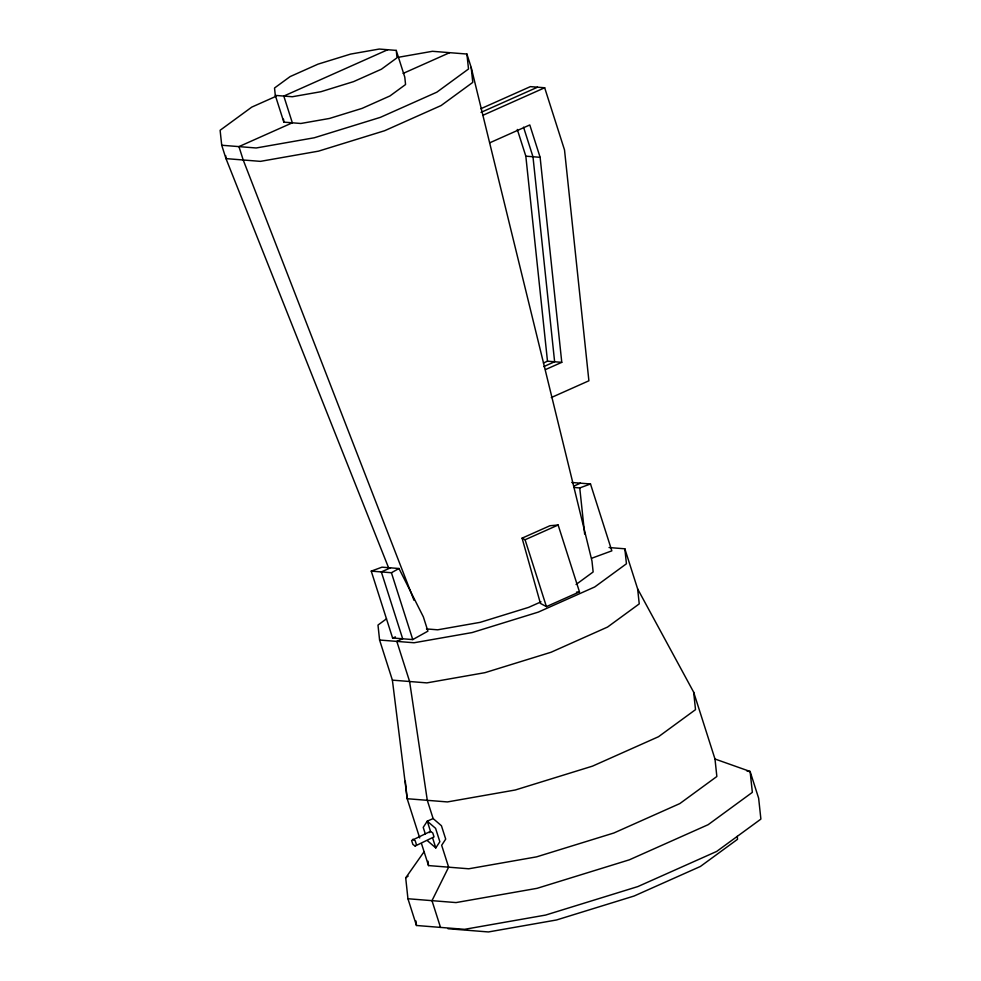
<?xml version="1.0" encoding="UTF-8"?>
<svg xmlns="http://www.w3.org/2000/svg" width="981" height="981" viewBox="0 0 981 981"><rect width="100%" height="100%" fill="white"/><g stroke="black" fill="none" stroke-linecap="round" stroke-linejoin="round"><path stroke-width="1.47" d="M427.483 840.742L435.797 847.915L439.856 841.723L435.589 828.344L427.262 821.171L423.216 827.363L425.349 834.046M609.042 547.545L624.836 548.796L637.638 588.919L693.653 692.157L714.99 759.012L750.109 771.471L758.644 798.215L760.888 819.098L716.682 851.434L637.883 886.566L545.595 915.077L464.553 929.326L416.471 925.488L407.937 898.743L405.705 877.86L424.025 851.815M429.188 832.648L430.512 831.348L411.615 840.484L412.878 844.433L415.135 846.027L434.031 836.891L432.768 832.943L430.512 831.348L427.262 821.171L433.124 818.559L441.438 825.744L445.705 839.111L441.658 845.303L448.636 867.179L431.983 900.668L440.518 927.413M415.135 846.027L416.459 844.715L415.196 840.766L412.952 839.184M386.514 618.815L377.979 625.056L379.586 640.029L392.388 680.14L407.176 798.718L419.696 837.958M576.068 584.48L593.149 571.972L591.972 561.022L471.174 67.407L466.907 54.041L432.449 51.294L398.2 57.315M405.705 877.86L408.157 876.07M371.247 571.126L391.419 572.732L398.997 568.514L423.363 616.89L427.912 631.163L412.756 639.587L392.584 637.981L371.247 571.126L382.001 567.165L398.997 568.514M275.992 96.322L251.786 107.101L220.112 130.277L221.718 145.249L225.986 158.615L388.709 568.085M387.753 49.724L283.803 96.064L292.338 122.809L238.947 146.61L243.214 159.989L414.007 600.311M403.13 73.416L449.678 52.667M480.788 108.744L530.39 86.622L544.676 87.763L564.516 149.946L588.894 380.787L551.31 397.538M481.046 112.374L537.527 87.199M482.677 115.402L544.676 87.763M489.678 142.834L529.789 124.955L540.126 157.316L561.77 362.332L545.534 369.567M543.425 363.007L547.484 361.192L561.77 362.332M543.805 366.587L554.621 361.768L532.977 156.752L523.547 127.199M390.499 567.84L381.339 571.923L402.676 638.79L396.815 641.39L409.617 681.513L427.299 800.324L433.124 818.559M573.86 486.098L580.409 483.179M522.088 538.152L549.949 525.73L558.14 525.019L579.477 591.886L546.417 606.614L540.433 603.413L522.088 538.152L525.08 539.758L546.417 606.614M525.08 539.758L558.14 525.019M541.022 601.844L528.612 607.374L480.187 622.334L437.673 629.814L426.465 628.919M574.081 487.483L579.746 487.937L590.501 483.976L611.837 550.844L591.764 558.226M392.584 637.981L395.453 636.927M576.497 592.144L579.477 591.886M396.25 50.399L379.255 49.05L350.609 54.09L317.991 64.157L290.143 76.579L274.521 88.008L275.305 95.39L283.84 122.135L300.836 123.483L329.481 118.456L362.099 108.376L389.948 95.954L405.57 84.525L404.785 77.143L396.25 50.399L397.035 57.781L381.413 69.21L353.565 81.631L320.946 91.711L292.301 96.739L275.305 95.39M517.294 129.443L525.828 156.175L540.126 157.316M221.718 145.249L256.164 147.984L314.239 137.781L380.37 117.352L436.839 92.177L468.513 69.001L466.907 54.041M571.764 482.48L590.501 483.976M379.586 640.029L414.056 642.763L472.131 632.561L538.275 612.119L594.756 586.945L626.442 563.768L624.836 548.796M392.388 680.14L426.858 682.886L484.933 672.672L551.077 652.242L607.558 627.055L639.244 603.879L637.638 588.919M747.105 771.225L750.109 771.471L752.353 792.354L708.147 824.69L629.348 859.822L537.061 888.332L456.018 902.581L407.937 898.743M421.548 843.77L428.513 865.573L468.759 868.786L536.619 856.854L613.873 832.992L679.845 803.574L716.853 776.498L714.99 759.012M447.998 928.725L488.415 931.95L556.546 919.97L634.131 896.009L700.385 866.468L737.553 839.282L737.234 836.352M391.419 572.732L412.756 639.587M432.695 838.191L435.797 847.915M693.653 692.157L695.517 709.643L658.509 736.719L592.536 766.124L515.27 789.999L447.422 801.931L407.176 798.718L405.3 781.232M579.746 487.937L584.664 534.069M525.828 156.175L547.484 361.192M471.174 67.407L472.781 82.379L441.107 105.543L384.638 130.718L318.506 151.148L260.431 161.362L225.986 158.615L225.667 155.623M428.047 861.208L428.513 865.573M415.993 921.024L416.471 925.488M283.521 119.179L283.84 122.135"/></g></svg>
